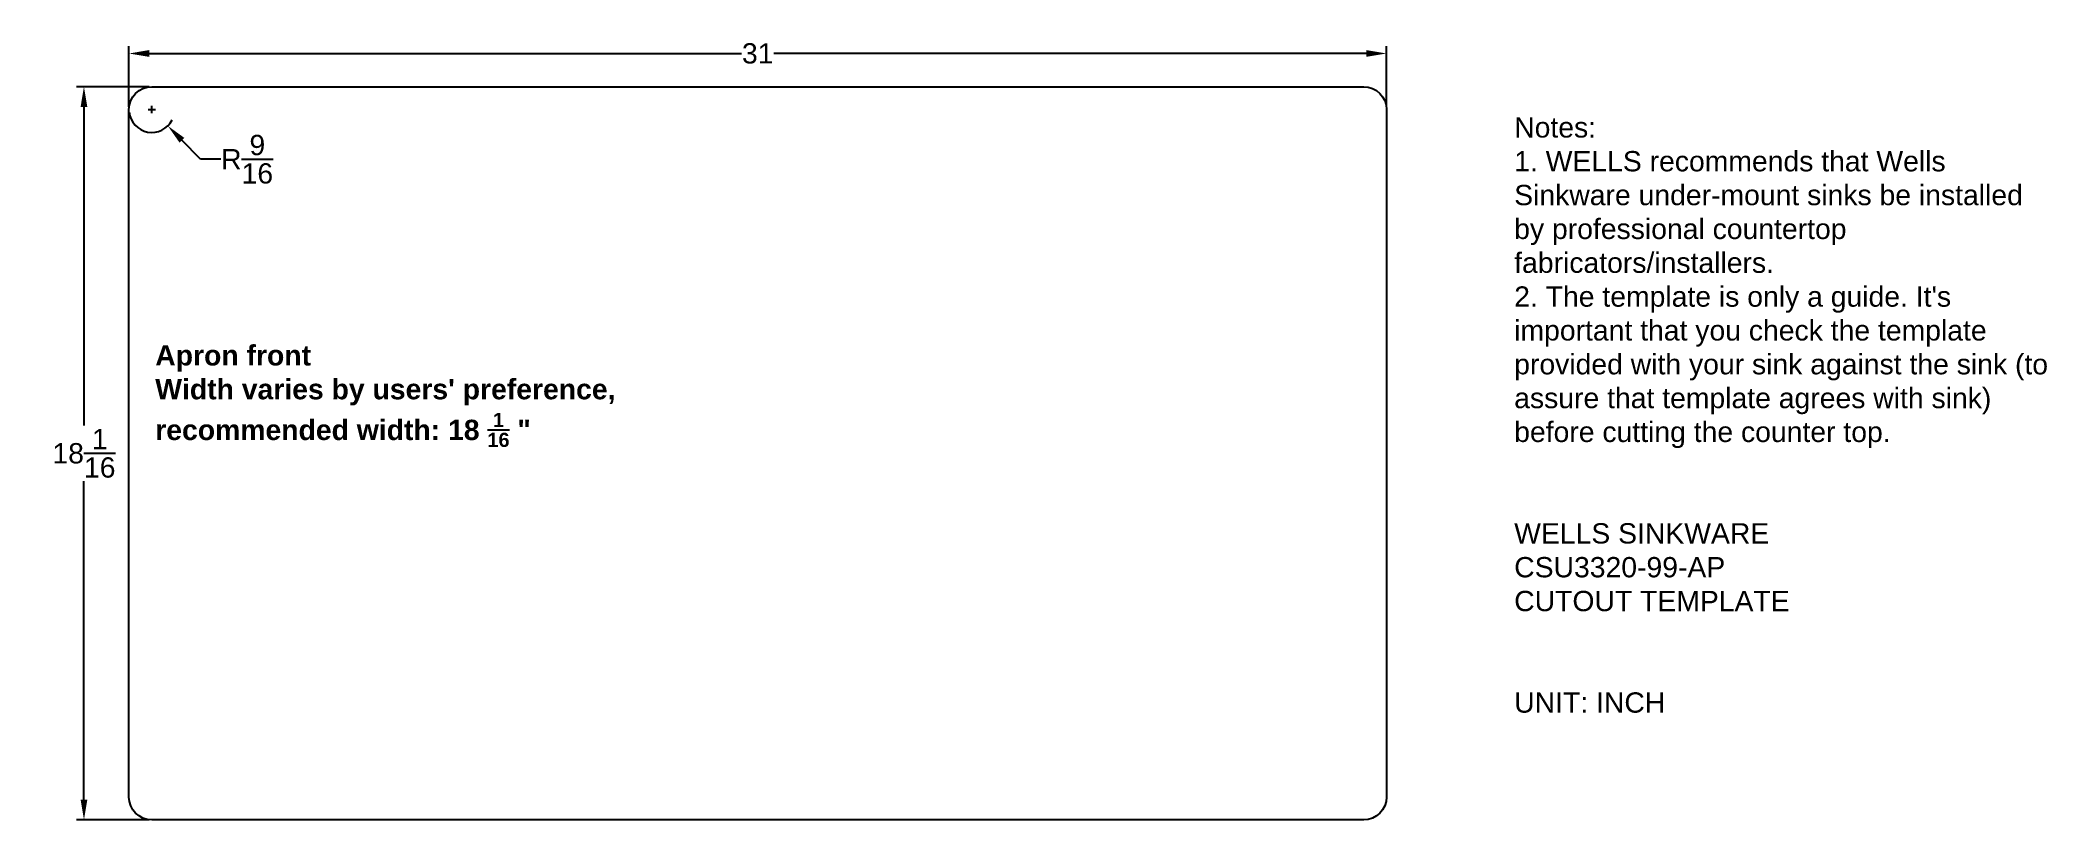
# Model space of a CAD drawing. Header units: inches. Extents: x 12.5 to 61.9, y -3.8 to 15.4.
import ezdxf

# ---------------------------------------------------------------- set-up
doc = ezdxf.new("R2010")
doc.units = ezdxf.units.IN
doc.header["$MEASUREMENT"] = 0
doc.styles.get("Standard").update_dxf_attribs({"font": 'ARIAL.TTF'})
doc.dimstyles.get("Standard").update_dxf_attribs({"dimtxt": 0.5, "dimasz": 0.5, "dimexe": 0.18, "dimexo": 0.0625, "dimgap": 0.09, "dimtad": 0, "dimtih": 1, "dimtoh": 1, "dimdec": 4, "dimzin": 0, "dimdsep": 46, "dimlunit": 5, "dimtxsty": 'Standard', "dimcen": 0.09, "dimclrd": 5, "dimclre": 5, "dimclrt": 5, "dimadec": 0, "dimazin": 0, "dimtfac": 1, "dimtdec": 4, "dimtofl": 0, "dimtmove": 0, "dimatfit": 3, "dimfxl": 1, "dimtolj": 1, "dimtzin": 0, "dimarcsym": 0})

# ---------------------------------------------------------------- blocks, each defined once
blk = doc.blocks.new('*D3')
at = {"color": 5, "lineweight": -2}
for p, q in [((14.656, 13.759), (14.656, 15.257)), ((15.156, 15.077), (29.757, 15.077)), ((45.156, 15.077), (30.556, 15.077)), ((45.656, 13.759), (45.656, 15.257))]:
    blk.add_line(p, q, dxfattribs=at)
at = {"color": 5}
for points in [[(15.156, 15.161), (15.156, 14.994), (14.656, 15.077)], [(45.156, 15.161), (45.156, 14.994), (45.656, 15.077)]]:
    blk.add_solid(points, dxfattribs=at)
at = {"layer": 'Defpoints', "color": 0}
for p in [(45.656, 15.077), (14.656, 13.696), (45.656, 13.696)]:
    blk.add_point(p, dxfattribs=at)
at = {"color": 5, "insert": (30.156, 15.077), "char_height": 0.5, "attachment_point": 5}
blk.add_mtext('\\A1;31', dxfattribs=at)
blk = doc.blocks.new('*D4')
at = {"color": 5, "lineweight": -2}
for p, q in [((15.156, 14.259), (13.367, 14.259)), ((13.547, 13.759), (13.547, 5.912)), ((13.547, -3.304), (13.547, 4.544)), ((15.156, -3.804), (13.367, -3.804))]:
    blk.add_line(p, q, dxfattribs=at)
at = {"color": 5}
for points in [[(13.464, 13.759), (13.63, 13.759), (13.547, 14.259)], [(13.464, -3.304), (13.63, -3.304), (13.547, -3.804)]]:
    blk.add_solid(points, dxfattribs=at)
at = {"layer": 'Defpoints', "color": 0}
for p in [(15.219, 14.259), (13.547, -3.804), (15.219, -3.804)]:
    blk.add_point(p, dxfattribs=at)
at = {"color": 5, "insert": (13.547, 5.228), "char_height": 0.5, "attachment_point": 5}
blk.add_mtext('\\A1;18{\\H1.000000x;\\S1/16;}', dxfattribs=at)
blk = doc.blocks.new('*D5')
at = {"color": 5, "lineweight": -2}
for p, q in [((15.129, 13.696), (15.309, 13.696)), ((15.219, 13.606), (15.219, 13.786)), ((16.42, 12.473), (15.963, 12.938)), ((16.92, 12.473), (16.42, 12.473))]:
    blk.add_line(p, q, dxfattribs=at)
blk.add_arc((15.219, 13.696), 0.563, 186.3662, 332.7983, dxfattribs=at)
at = {"color": 5}
blk.add_solid([(16.023, 12.997), (15.904, 12.88), (15.613, 13.295)], dxfattribs=at)
at = {"layer": 'Defpoints', "color": 0}
for p in [(15.219, 13.696), (15.613, 13.295)]:
    blk.add_point(p, dxfattribs=at)
at = {"color": 5, "insert": (17.569, 12.473), "char_height": 0.5, "attachment_point": 5}
blk.add_mtext('\\A1;R{\\H1.000000x;\\S9/16;}', dxfattribs=at)

msp = doc.modelspace()

# ---------------------------------------------------------------- linework, layer by layer
for points in [[(45.09381, 14.25898, -0.41421356), (45.65631, 13.69648), (45.65631, -3.24102, -0.41421356), (45.09381, -3.80352), (15.21881, -3.80352, -0.41421356), (14.65631, -3.24102)], [(14.65631, -3.24102), (14.65631, 13.69648, -0.41421356), (15.21881, 14.25898), (45.09381, 14.25898)]]:
    msp.add_lwpolyline(points, format="xyb")

# ---------------------------------------------------------------- texts
at = {"char_height": 0.5, "attachment_point": 1}
for s, width, insert in [("Notes: {\\Ftxt|c0;\\C4;\\P}1. WELLS recommends that Wells Sinkware under-mount sinks be installed by professional countertop fabricators/installers. \\P2. The template is only a guide. It's important that you check the template provided with your sink against the sink (to assure that template agrees with sink) before cutting the counter top.\\P\\P\\PWELLS SINKWARE\\PCSU3320-99-AP\\PCUTOUT TEMPLATE\\P\\P\\PUNIT: INCH", 13.1351017, (48.80351, 13.50653)), ('\\A1;{\\fArial|b1|i0|c0|p34;\\C5;Apron front\\PWidth varies by users\' preference, recommended width: 18 \\H0.7x;\\S1/16;\\H1.4286x; "}', 12.1951617, (15.30453, 7.89029))]:
    msp.add_mtext_dynamic_manual_height_columns(s, width=width, gutter_width=1, heights=[0], dxfattribs=dict(at, insert=insert))

# ---------------------------------------------------------------- dimensions: what is measured, and where the dimension line sits
dim = msp.add_linear_dim(base=(45.65631, 15.07748), p1=(14.65631, 13.69648), p2=(45.65631, 13.69648), dimstyle='Standard')
dim.commit()
dim.dimension.update_dxf_attribs({"geometry": '*D3', "text_midpoint": (30.15631, 15.07748)})
dim = msp.add_linear_dim(base=(13.54694, -3.80352), p1=(15.21881, 14.25898), p2=(15.21881, -3.80352), angle=90, dimstyle='Standard')
dim.commit()
dim.dimension.update_dxf_attribs({"geometry": '*D4', "text_midpoint": (13.54694, 5.22773)})
dim = msp.add_radius_dim(center=(15.21881, 13.69648), mpoint=(15.61282, 13.29502), dimstyle='Standard')
dim.commit()
dim.dimension.update_dxf_attribs({"geometry": '*D5', "text_midpoint": (17.56887, 12.4729), "dimtype": 164})

doc.saveas('drawing.dxf')
